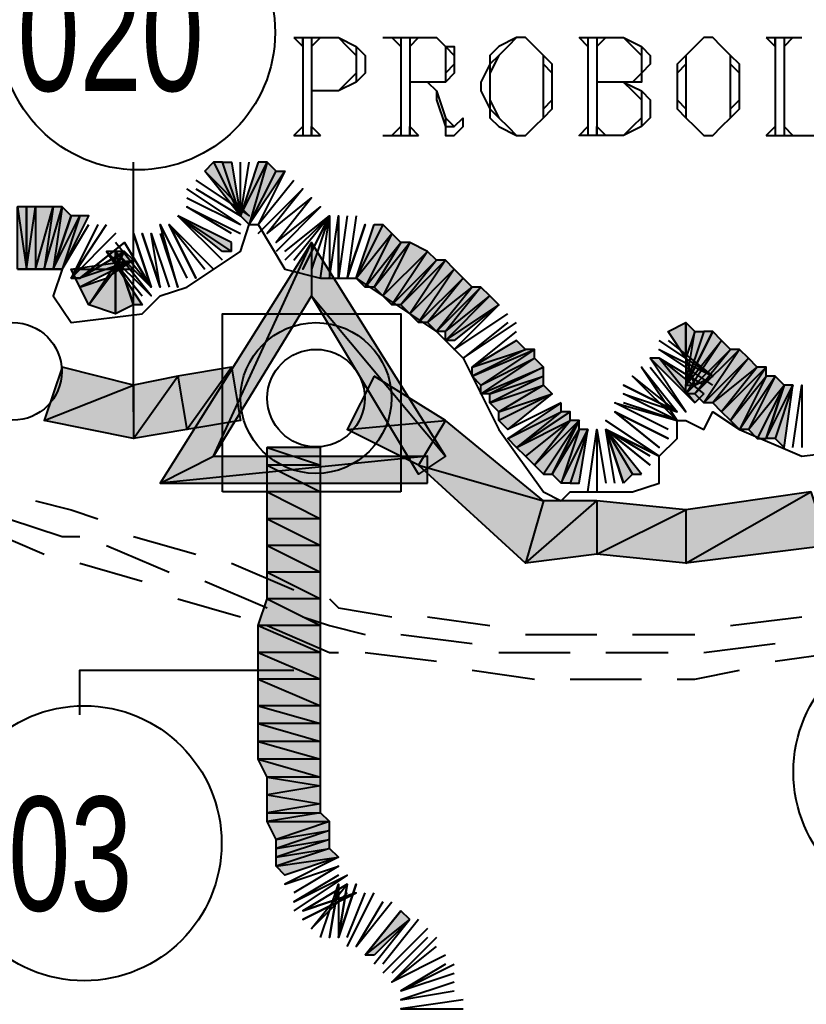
# Model space of a CAD drawing. Header units: millimetres. Extents: x 658 to 813, y 806 to 883.
# Drawn here: x 787.3146 to 787.5829, y 863.5105 to 863.8464 of the extents above; entities that cross this region are included whole.
import ezdxf

# ---------------------------------------------------------------- set-up
doc = ezdxf.new("R2010")
doc.units = ezdxf.units.MM
doc.header["$LTSCALE"] = 0.1
doc.linetypes.add('atContinuous2', pattern=[0])
for name, color, linetype in [('2_5TH KEDUA', 7, 'Continuous'), ('JL-ARTERI', 7, 'Continuous'), ('KLEKTOR1', 7, 'Continuous'), ('LINK NAS BARU', 7, 'Continuous'), ('PANTAI', 7, 'Continuous'), ('pantai1', 7, 'Continuous'), ('RENC-JL-TOL', 7, 'Continuous'), ('SYMBOL', 7, 'Continuous'), ('TEXT', 8, 'Continuous'), ('zat_Mask_solid', 7, 'Continuous')]:
    doc.layers.add(name, color=color, linetype=linetype)
doc.styles.add('Style2', font='arial.ttf', dxfattribs={"height": 0.2})

msp = doc.modelspace()

# ---------------------------------------------------------------- hatches: boundary and pattern name
at = {"layer": '2_5TH KEDUA'}
h = msp.add_hatch(color=7, dxfattribs=at)
h.paths.add_polyline_path([(787.36247, 863.68836), (787.38071, 863.69748), (787.41415, 863.77044)])
h.paths.add_polyline_path([(787.38071, 863.69748), (787.41415, 863.77044), (787.41415, 863.7522)], flags=17)
h = msp.add_hatch(color=7, dxfattribs=at)
h.paths.add_polyline_path([(787.45367, 863.68836), (787.45367, 863.69748), (787.36247, 863.68836)], flags=17)
h.paths.add_polyline_path([(787.45367, 863.69748), (787.36247, 863.68836), (787.38071, 863.69748)], flags=17)
at = {"layer": 'JL-ARTERI'}
for points in [[(787.32903, 863.72788), (787.32295, 863.70964), (787.35335, 863.7218)], [(787.43543, 863.72484), (787.42631, 863.7066), (787.45975, 863.70964)], [(787.32295, 863.70964), (787.35335, 863.7218), (787.35335, 863.70356)], [(787.42631, 863.7066), (787.45975, 863.70964), (787.45063, 863.69444)], [(787.45975, 863.70964), (787.45063, 863.69444), (787.49319, 863.68228)], [(787.45063, 863.69444), (787.49319, 863.68228), (787.48711, 863.661)]]:
    msp.add_hatch(color=7, dxfattribs=at).paths.add_polyline_path(points)
h = msp.add_hatch(color=7, dxfattribs=at)
h.paths.add_polyline_path([(787.35335, 863.7218), (787.35335, 863.70356), (787.36855, 863.72484)], flags=17)
h.paths.add_polyline_path([(787.35335, 863.70356), (787.36855, 863.72484), (787.37159, 863.7066)])
h = msp.add_hatch(color=7, dxfattribs=at)
h.paths.add_polyline_path([(787.54183, 863.67924), (787.54183, 863.661), (787.58439, 863.68532)], flags=17)
h.paths.add_polyline_path([(787.54183, 863.661), (787.58439, 863.68532), (787.59047, 863.66708)])
h = msp.add_hatch(color=7, dxfattribs=at)
h.paths.add_polyline_path([(787.49319, 863.68228), (787.48711, 863.661), (787.51143, 863.68228)], flags=16)
h.paths.add_polyline_path([(787.48711, 863.661), (787.51143, 863.68228), (787.51143, 863.66404)])
at = {"layer": 'KLEKTOR1'}
h = msp.add_hatch(color=7, dxfattribs=at)
h.paths.add_polyline_path([(787.41719, 863.70052), (787.39895, 863.70052), (787.41719, 863.69444)], flags=17)
h.paths.add_polyline_path([(787.39895, 863.70052), (787.41719, 863.69444), (787.39895, 863.69444)], flags=17)
h = msp.add_hatch(color=7, dxfattribs=at)
h.paths.add_polyline_path([(787.41719, 863.69444), (787.39895, 863.69444), (787.41719, 863.68532)], flags=17)
h.paths.add_polyline_path([(787.39895, 863.69444), (787.41719, 863.68532), (787.39895, 863.68532)], flags=17)
h = msp.add_hatch(color=7, dxfattribs=at)
h.paths.add_polyline_path([(787.41719, 863.68532), (787.39895, 863.68532), (787.41719, 863.6762)], flags=17)
h.paths.add_polyline_path([(787.39895, 863.68532), (787.41719, 863.6762), (787.39895, 863.6762)], flags=17)
h = msp.add_hatch(color=7, dxfattribs=at)
h.paths.add_polyline_path([(787.41719, 863.6762), (787.39895, 863.6762), (787.41719, 863.66708)], flags=17)
h.paths.add_polyline_path([(787.39895, 863.6762), (787.41719, 863.66708), (787.39895, 863.66708)], flags=17)
h = msp.add_hatch(color=7, dxfattribs=at)
h.paths.add_polyline_path([(787.41719, 863.66708), (787.39895, 863.66708), (787.41719, 863.65796)], flags=17)
h.paths.add_polyline_path([(787.39895, 863.66708), (787.41719, 863.65796), (787.39895, 863.65796)], flags=17)
h = msp.add_hatch(color=7, dxfattribs=at)
h.paths.add_polyline_path([(787.41719, 863.65796), (787.39895, 863.65796), (787.41719, 863.64884)], flags=17)
h.paths.add_polyline_path([(787.39895, 863.65796), (787.41719, 863.64884), (787.39895, 863.64884)], flags=17)
h = msp.add_hatch(color=7, dxfattribs=at)
h.paths.add_polyline_path([(787.41719, 863.64884), (787.39895, 863.64884), (787.41719, 863.63972)], flags=17)
h.paths.add_polyline_path([(787.39895, 863.64884), (787.41719, 863.63972), (787.39591, 863.63972)])
h = msp.add_hatch(color=7, dxfattribs=at)
h.paths.add_polyline_path([(787.41719, 863.63972), (787.39591, 863.63972), (787.41719, 863.6306)], flags=17)
h.paths.add_polyline_path([(787.39591, 863.63972), (787.41719, 863.6306), (787.39591, 863.6306)], flags=17)
h = msp.add_hatch(color=7, dxfattribs=at)
h.paths.add_polyline_path([(787.41719, 863.6306), (787.39591, 863.6306), (787.41719, 863.62148)], flags=17)
h.paths.add_polyline_path([(787.39591, 863.6306), (787.41719, 863.62148), (787.39591, 863.62148)], flags=17)
h = msp.add_hatch(color=7, dxfattribs=at)
h.paths.add_polyline_path([(787.41719, 863.62148), (787.39591, 863.62148), (787.41719, 863.61236)], flags=17)
h.paths.add_polyline_path([(787.39591, 863.62148), (787.41719, 863.61236), (787.39591, 863.61236)], flags=17)
h = msp.add_hatch(color=7, dxfattribs=at)
h.paths.add_polyline_path([(787.41719, 863.61236), (787.39591, 863.61236), (787.41719, 863.60628)], flags=17)
h.paths.add_polyline_path([(787.39591, 863.61236), (787.41719, 863.60628), (787.39591, 863.60628)], flags=17)
h = msp.add_hatch(color=7, dxfattribs=at)
h.paths.add_polyline_path([(787.41719, 863.60628), (787.39591, 863.60628), (787.41719, 863.6002)], flags=17)
h.paths.add_polyline_path([(787.39591, 863.60628), (787.41719, 863.6002), (787.39591, 863.6002)], flags=17)
h = msp.add_hatch(color=7, dxfattribs=at)
h.paths.add_polyline_path([(787.41719, 863.6002), (787.39591, 863.6002), (787.41719, 863.59412)], flags=17)
h.paths.add_polyline_path([(787.39591, 863.6002), (787.41719, 863.59412), (787.39591, 863.59412)], flags=17)
h = msp.add_hatch(color=7, dxfattribs=at)
h.paths.add_polyline_path([(787.41719, 863.59412), (787.39591, 863.59412), (787.41719, 863.58804)], flags=17)
h.paths.add_polyline_path([(787.39591, 863.59412), (787.41719, 863.58804), (787.39895, 863.58804)], flags=17)
h = msp.add_hatch(color=7, dxfattribs=at)
h.paths.add_polyline_path([(787.41719, 863.58804), (787.39895, 863.58804), (787.41719, 863.585)], flags=17)
h.paths.add_polyline_path([(787.39895, 863.58804), (787.41719, 863.585), (787.39895, 863.58196)])
h = msp.add_hatch(color=7, dxfattribs=at)
h.paths.add_polyline_path([(787.39895, 863.58196), (787.41719, 863.57892), (787.39895, 863.57588)])
h.paths.add_polyline_path([(787.41719, 863.57892), (787.39895, 863.57588), (787.41719, 863.57588)], flags=17)
h = msp.add_hatch(color=7, dxfattribs=at)
h.paths.add_polyline_path([(787.39895, 863.57588), (787.41719, 863.57588), (787.39895, 863.57284)], flags=16)
h.paths.add_polyline_path([(787.41719, 863.57588), (787.39895, 863.57284), (787.42023, 863.57284)])
h = msp.add_hatch(color=7, dxfattribs=at)
h.paths.add_polyline_path([(787.39895, 863.57284), (787.42023, 863.57284), (787.40199, 863.56676)])
h.paths.add_polyline_path([(787.42023, 863.57284), (787.40199, 863.56676), (787.42023, 863.5698)], flags=17)
h = msp.add_hatch(color=7, dxfattribs=at)
h.paths.add_polyline_path([(787.40199, 863.56676), (787.42023, 863.5698), (787.40199, 863.56372)], flags=17)
h.paths.add_polyline_path([(787.42023, 863.5698), (787.40199, 863.56372), (787.42023, 863.56676)], flags=17)
h = msp.add_hatch(color=7, dxfattribs=at)
h.paths.add_polyline_path([(787.40199, 863.56372), (787.42023, 863.56676), (787.40199, 863.56068)], flags=17)
h.paths.add_polyline_path([(787.42023, 863.56676), (787.40199, 863.56068), (787.42023, 863.56372)], flags=17)
h = msp.add_hatch(color=7, dxfattribs=at)
h.paths.add_polyline_path([(787.40199, 863.56068), (787.42023, 863.56372), (787.40199, 863.55764)], flags=17)
h.paths.add_polyline_path([(787.42023, 863.56372), (787.40199, 863.55764), (787.42327, 863.56068)])
h = msp.add_hatch(color=7, dxfattribs=at)
h.paths.add_polyline_path([(787.44455, 863.54244), (787.43239, 863.52724), (787.44759, 863.5394)])
h.paths.add_polyline_path([(787.43239, 863.52724), (787.44759, 863.5394), (787.43543, 863.52724)], flags=17)
at = {"layer": 'pantai1'}
h = msp.add_hatch(color=7, dxfattribs=at)
h.paths.add_polyline_path([(787.37767, 863.79476), (787.38071, 863.7978), (787.38983, 863.77956)])
h.paths.add_polyline_path([(787.38071, 863.7978), (787.38983, 863.77956), (787.38375, 863.7978)], flags=17)
h.paths.add_polyline_path([(787.38983, 863.77956), (787.38375, 863.7978), (787.38679, 863.7978)], flags=16)
h = msp.add_hatch(color=7, dxfattribs=at)
h.paths.add_polyline_path([(787.39591, 863.7978), (787.38983, 863.77956), (787.39895, 863.7978)], flags=16)
h.paths.add_polyline_path([(787.38983, 863.77956), (787.39895, 863.7978), (787.39287, 863.77652)])
h = msp.add_hatch(color=7, dxfattribs=at)
h.paths.add_polyline_path([(787.31383, 863.76132), (787.31383, 863.7826), (787.31687, 863.76132)], flags=16)
h.paths.add_polyline_path([(787.31383, 863.7826), (787.31687, 863.76132), (787.31687, 863.7826)])
h = msp.add_hatch(color=7, dxfattribs=at)
h.paths.add_polyline_path([(787.31687, 863.7826), (787.31687, 863.76132), (787.31991, 863.7826)], flags=16)
h.paths.add_polyline_path([(787.31687, 863.76132), (787.31991, 863.7826), (787.31991, 863.76132)])
h = msp.add_hatch(color=7, dxfattribs=at)
h.paths.add_polyline_path([(787.31991, 863.7826), (787.31991, 863.76132), (787.32599, 863.7826)], flags=16)
h.paths.add_polyline_path([(787.31991, 863.76132), (787.32599, 863.7826), (787.32295, 863.76132)])
h = msp.add_hatch(color=7, dxfattribs=at)
h.paths.add_polyline_path([(787.32599, 863.7826), (787.32295, 863.76132), (787.32903, 863.7826)], flags=16)
h.paths.add_polyline_path([(787.32295, 863.76132), (787.32903, 863.7826), (787.32599, 863.76132)])
h = msp.add_hatch(color=7, dxfattribs=at)
h.paths.add_polyline_path([(787.33207, 863.77956), (787.32599, 863.76132), (787.33511, 863.77956)], flags=16)
h.paths.add_polyline_path([(787.32599, 863.76132), (787.33511, 863.77956), (787.32903, 863.76132)])
h = msp.add_hatch(color=7, dxfattribs=at)
h.paths.add_polyline_path([(787.38679, 863.77044), (787.36855, 863.77956), (787.38679, 863.7674)], flags=17)
h.paths.add_polyline_path([(787.36855, 863.77956), (787.38679, 863.7674), (787.38375, 863.7674)], flags=17)
h = msp.add_hatch(color=7, dxfattribs=at)
h.paths.add_polyline_path([(787.43543, 863.77652), (787.43847, 863.77652), (787.42935, 863.75828)], flags=16)
h.paths.add_polyline_path([(787.43847, 863.77652), (787.42935, 863.75828), (787.44151, 863.77348)])
h = msp.add_hatch(color=7, dxfattribs=at)
h.paths.add_polyline_path([(787.44151, 863.77348), (787.43239, 863.75524), (787.44455, 863.77044)])
h.paths.add_polyline_path([(787.43239, 863.75524), (787.44455, 863.77044), (787.43543, 863.75524)], flags=17)
h = msp.add_hatch(color=7, dxfattribs=at)
h.paths.add_polyline_path([(787.44455, 863.77044), (787.43543, 863.75524), (787.44759, 863.77044)], flags=16)
h.paths.add_polyline_path([(787.43543, 863.75524), (787.44759, 863.77044), (787.43847, 863.7522)])
for points in [[(787.33511, 863.75828), (787.35031, 863.7674), (787.35335, 863.76436)], [(787.35031, 863.75828), (787.34727, 863.7674), (787.34423, 863.7674)], [(787.34727, 863.76132), (787.34727, 863.74612), (787.33815, 863.74916)], [(787.34423, 863.75828), (787.33815, 863.74916), (787.33511, 863.75524)], [(787.35031, 863.75828), (787.35639, 863.74916), (787.35335, 863.74916)], [(787.54183, 863.73092), (787.53575, 863.74004), (787.54183, 863.74308)], [(787.54183, 863.73092), (787.54183, 863.74308), (787.54487, 863.74004)], [(787.48407, 863.737), (787.46887, 863.72788), (787.48711, 863.73396)], [(787.54183, 863.73092), (787.54487, 863.7218), (787.55095, 863.72484)], [(787.49927, 863.71572), (787.48103, 863.70356), (787.49927, 863.71268)], [(787.48103, 863.70356), (787.49927, 863.71268), (787.48407, 863.70052)], [(787.49927, 863.71268), (787.48407, 863.70052), (787.50231, 863.71268)], [(787.50231, 863.71268), (787.48407, 863.70052), (787.50231, 863.70964)], [(787.48407, 863.70052), (787.50231, 863.70964), (787.48711, 863.69748)], [(787.50231, 863.70964), (787.48711, 863.69748), (787.49015, 863.69444)], [(787.50535, 863.70964), (787.49623, 863.6914), (787.50535, 863.7066)], [(787.49623, 863.6914), (787.50535, 863.7066), (787.49927, 863.68836)]]:
    msp.add_hatch(color=7, dxfattribs=at).paths.add_polyline_path(points)
h = msp.add_hatch(color=7, dxfattribs=at)
h.paths.add_polyline_path([(787.45367, 863.7674), (787.44151, 863.74916), (787.45671, 863.76436)])
h.paths.add_polyline_path([(787.44151, 863.74916), (787.45671, 863.76436), (787.44455, 863.74916)], flags=17)
h = msp.add_hatch(color=7, dxfattribs=at)
h.paths.add_polyline_path([(787.45671, 863.76436), (787.44455, 863.74916), (787.45975, 863.76436)], flags=16)
h.paths.add_polyline_path([(787.44455, 863.74916), (787.45975, 863.76436), (787.44759, 863.74612)])
h = msp.add_hatch(color=7, dxfattribs=at)
h.paths.add_polyline_path([(787.46279, 863.76132), (787.45063, 863.74308), (787.46583, 863.75828)])
h.paths.add_polyline_path([(787.45063, 863.74308), (787.46583, 863.75828), (787.45367, 863.74308)], flags=17)
h = msp.add_hatch(color=7, dxfattribs=at)
h.paths.add_polyline_path([(787.46887, 863.75524), (787.45671, 863.74004), (787.47191, 863.75524)], flags=16)
h.paths.add_polyline_path([(787.45671, 863.74004), (787.47191, 863.75524), (787.45975, 863.74004)])
h = msp.add_hatch(color=7, dxfattribs=at)
h.paths.add_polyline_path([(787.45975, 863.74004), (787.47495, 863.7522), (787.45975, 863.737)], flags=17)
h.paths.add_polyline_path([(787.47495, 863.7522), (787.45975, 863.737), (787.47799, 863.74916)])
h.paths.add_polyline_path([(787.45975, 863.737), (787.47799, 863.74916), (787.46279, 863.737)], flags=17)
h = msp.add_hatch(color=7, dxfattribs=at)
h.paths.add_polyline_path([(787.54487, 863.74004), (787.54791, 863.74004), (787.54183, 863.7218)], flags=17)
h.paths.add_polyline_path([(787.54791, 863.74004), (787.54183, 863.7218), (787.55095, 863.74004)])
h = msp.add_hatch(color=7, dxfattribs=at)
h.paths.add_polyline_path([(787.54183, 863.7218), (787.55399, 863.737), (787.54183, 863.71876)], flags=17)
h.paths.add_polyline_path([(787.55399, 863.737), (787.54183, 863.71876), (787.55703, 863.73396)])
h.paths.add_polyline_path([(787.54183, 863.71876), (787.55703, 863.73396), (787.54487, 863.71876)], flags=17)
h = msp.add_hatch(color=7, dxfattribs=at)
h.paths.add_polyline_path([(787.46887, 863.72788), (787.48711, 863.73396), (787.46887, 863.72484)], flags=16)
h.paths.add_polyline_path([(787.48711, 863.73396), (787.46887, 863.72484), (787.49015, 863.73396)], flags=16)
h.paths.add_polyline_path([(787.46887, 863.72484), (787.49015, 863.73396), (787.47191, 863.7218)])
h.paths.add_polyline_path([(787.49015, 863.73396), (787.47191, 863.7218), (787.49015, 863.73092)], flags=17)
h = msp.add_hatch(color=7, dxfattribs=at)
h.paths.add_polyline_path([(787.55703, 863.73396), (787.54487, 863.71876), (787.56007, 863.73396)], flags=16)
h.paths.add_polyline_path([(787.54487, 863.71876), (787.56007, 863.73396), (787.54791, 863.71572)])
h = msp.add_hatch(color=7, dxfattribs=at)
h.paths.add_polyline_path([(787.56007, 863.73396), (787.54791, 863.71572), (787.56311, 863.73092)])
h.paths.add_polyline_path([(787.54791, 863.71572), (787.56311, 863.73092), (787.55095, 863.71572)], flags=17)
h = msp.add_hatch(color=7, dxfattribs=at)
h.paths.add_polyline_path([(787.47191, 863.7218), (787.49015, 863.73092), (787.47191, 863.71876)], flags=17)
h.paths.add_polyline_path([(787.49015, 863.73092), (787.47191, 863.71876), (787.49319, 863.72788)])
h.paths.add_polyline_path([(787.47191, 863.71876), (787.49319, 863.72788), (787.47495, 863.71876)], flags=17)
h.paths.add_polyline_path([(787.49319, 863.72788), (787.47495, 863.71876), (787.49319, 863.72484)], flags=16)
h = msp.add_hatch(color=7, dxfattribs=at)
h.paths.add_polyline_path([(787.52967, 863.73092), (787.54487, 863.71572), (787.53271, 863.73092)])
h.paths.add_polyline_path([(787.54487, 863.71572), (787.53271, 863.73092), (787.54791, 863.71876)])
h = msp.add_hatch(color=7, dxfattribs=at)
h.paths.add_polyline_path([(787.56615, 863.72788), (787.55399, 863.71268), (787.56919, 863.72788)], flags=16)
h.paths.add_polyline_path([(787.55399, 863.71268), (787.56919, 863.72788), (787.55703, 863.70964)])
h.paths.add_polyline_path([(787.56919, 863.72788), (787.55703, 863.70964), (787.56919, 863.72484)], flags=17)
h = msp.add_hatch(color=7, dxfattribs=at)
h.paths.add_polyline_path([(787.47495, 863.71876), (787.49319, 863.72484), (787.47495, 863.71572)], flags=17)
h.paths.add_polyline_path([(787.49319, 863.72484), (787.47495, 863.71572), (787.49319, 863.7218)], flags=17)
h = msp.add_hatch(color=7, dxfattribs=at)
h.paths.add_polyline_path([(787.56919, 863.72484), (787.56007, 863.7066), (787.57223, 863.72484)], flags=16)
h.paths.add_polyline_path([(787.56007, 863.7066), (787.57223, 863.72484), (787.56311, 863.7066)])
h = msp.add_hatch(color=7, dxfattribs=at)
h.paths.add_polyline_path([(787.56311, 863.7066), (787.57527, 863.7218), (787.56615, 863.70356)])
h.paths.add_polyline_path([(787.57527, 863.7218), (787.56615, 863.70356), (787.56919, 863.70356)], flags=17)
h = msp.add_hatch(color=7, dxfattribs=at)
h.paths.add_polyline_path([(787.57527, 863.7218), (787.56919, 863.70356), (787.57831, 863.7218)], flags=16)
h.paths.add_polyline_path([(787.56919, 863.70356), (787.57831, 863.7218), (787.57223, 863.70356)])
h = msp.add_hatch(color=7, dxfattribs=at)
h.paths.add_polyline_path([(787.47799, 863.71268), (787.49623, 863.71876), (787.47799, 863.70964)], flags=17)
h.paths.add_polyline_path([(787.49623, 863.71876), (787.47799, 863.70964), (787.48103, 863.7066)])
h = msp.add_hatch(color=7, dxfattribs=at)
h.paths.add_polyline_path([(787.50231, 863.70964), (787.49015, 863.69444), (787.50535, 863.70964)], flags=16)
h.paths.add_polyline_path([(787.49015, 863.69444), (787.50535, 863.70964), (787.49319, 863.6914)])
h.paths.add_polyline_path([(787.50535, 863.70964), (787.49319, 863.6914), (787.49623, 863.6914)], flags=17)
h = msp.add_hatch(color=7, dxfattribs=at)
h.paths.add_polyline_path([(787.50535, 863.7066), (787.49927, 863.68836), (787.50839, 863.7066)], flags=16)
h.paths.add_polyline_path([(787.49927, 863.68836), (787.50839, 863.7066), (787.50231, 863.68836)])
h.paths.add_polyline_path([(787.50839, 863.7066), (787.50231, 863.68836), (787.50535, 863.68836)], flags=0)
h = msp.add_hatch(color=7, dxfattribs=at)
h.paths.add_polyline_path([(787.52663, 863.6914), (787.51447, 863.7066), (787.52359, 863.6914)])
h.paths.add_polyline_path([(787.51447, 863.7066), (787.52359, 863.6914), (787.52055, 863.68836)])
at = {"layer": 'zat_Mask_solid'}
for points in [[(787.39895, 863.7978), (787.39287, 863.77652), (787.40199, 863.79476)], [(787.39287, 863.77652), (787.40199, 863.79476), (787.40503, 863.79476)], [(787.32903, 863.7826), (787.32599, 863.76132), (787.33207, 863.77956)], [(787.33511, 863.77956), (787.32903, 863.76132), (787.33815, 863.77956)], [(787.42935, 863.75828), (787.44151, 863.77348), (787.43239, 863.75524)], [(787.41415, 863.77044), (787.41415, 863.7522), (787.45975, 863.69748)], [(787.44759, 863.77044), (787.43847, 863.7522), (787.45367, 863.7674)], [(787.34423, 863.75828), (787.35335, 863.76436), (787.35031, 863.7674)], [(787.34727, 863.76132), (787.35031, 863.7674), (787.34727, 863.7674)], [(787.34727, 863.7674), (787.35335, 863.74916), (787.34727, 863.74612)], [(787.43847, 863.7522), (787.45367, 863.7674), (787.44151, 863.74916)], [(787.34727, 863.76132), (787.35335, 863.76132), (787.35335, 863.76436)], [(787.45975, 863.76436), (787.44759, 863.74612), (787.46279, 863.76132)], [(787.34727, 863.76132), (787.33511, 863.75524), (787.33207, 863.76132)], [(787.44759, 863.74612), (787.46279, 863.76132), (787.45063, 863.74308)], [(787.46583, 863.75828), (787.45367, 863.74308), (787.46887, 863.75524)], [(787.45367, 863.74308), (787.46887, 863.75524), (787.45671, 863.74004)], [(787.47191, 863.75524), (787.45975, 863.74004), (787.47495, 863.7522)], [(787.41415, 863.7522), (787.45975, 863.69748), (787.45063, 863.6914)], [(787.55095, 863.74004), (787.54183, 863.7218), (787.55399, 863.737)], [(787.54183, 863.73092), (787.54183, 863.7218), (787.54487, 863.7218)], [(787.56311, 863.73092), (787.55095, 863.71572), (787.56615, 863.72788)], [(787.36855, 863.72484), (787.37159, 863.7066), (787.38679, 863.72788)], [(787.37159, 863.7066), (787.38679, 863.72788), (787.38983, 863.70964)], [(787.55095, 863.71572), (787.56615, 863.72788), (787.55399, 863.71268)], [(787.55703, 863.70964), (787.56919, 863.72484), (787.56007, 863.7066)], [(787.57223, 863.72484), (787.56311, 863.7066), (787.57527, 863.7218)], [(787.47495, 863.71572), (787.49319, 863.7218), (787.47799, 863.71268)], [(787.49319, 863.7218), (787.47799, 863.71268), (787.49623, 863.71876)], [(787.57831, 863.7218), (787.57223, 863.70356), (787.57527, 863.70052)], [(787.51143, 863.68228), (787.51143, 863.66404), (787.54183, 863.67924)], [(787.51143, 863.66404), (787.54183, 863.67924), (787.54183, 863.661)], [(787.41719, 863.585), (787.39895, 863.58196), (787.41719, 863.57892)], [(787.40199, 863.55764), (787.42327, 863.56068), (787.40503, 863.5546)]]:
    msp.add_hatch(color=7, dxfattribs=at).paths.add_polyline_path(points)

# ---------------------------------------------------------------- linework, layer by layer
at = {"layer": '2_5TH KEDUA', "color": 7}
for points in [[(787.36247, 863.68836), (787.38071, 863.69748), (787.41415, 863.77044), (787.36247, 863.68836)], [(787.38071, 863.69748), (787.41415, 863.77044), (787.41415, 863.7522), (787.38071, 863.69748)], [(787.41415, 863.77044), (787.41415, 863.7522), (787.45975, 863.69748), (787.41415, 863.77044)], [(787.41415, 863.7522), (787.45975, 863.69748), (787.45063, 863.6914), (787.41415, 863.7522)], [(787.45367, 863.68836), (787.45367, 863.69748), (787.36247, 863.68836), (787.45367, 863.68836)], [(787.45367, 863.69748), (787.36247, 863.68836), (787.38071, 863.69748), (787.45367, 863.69748)]]:
    msp.add_lwpolyline(points, dxfattribs=at)
at = {"layer": 'JL-ARTERI', "color": 7}
for points in [[(787.32903, 863.72788), (787.32295, 863.70964), (787.35335, 863.7218), (787.32903, 863.72788)], [(787.36855, 863.72484), (787.37159, 863.7066), (787.38679, 863.72788), (787.36855, 863.72484)], [(787.37159, 863.7066), (787.38679, 863.72788), (787.38983, 863.70964), (787.37159, 863.7066)], [(787.35335, 863.7218), (787.35335, 863.70356), (787.36855, 863.72484), (787.35335, 863.7218)], [(787.35335, 863.70356), (787.36855, 863.72484), (787.37159, 863.7066), (787.35335, 863.70356)], [(787.43543, 863.72484), (787.42631, 863.7066), (787.45975, 863.70964), (787.43543, 863.72484)], [(787.32295, 863.70964), (787.35335, 863.7218), (787.35335, 863.70356), (787.32295, 863.70964)], [(787.42631, 863.7066), (787.45975, 863.70964), (787.45063, 863.69444), (787.42631, 863.7066)], [(787.45975, 863.70964), (787.45063, 863.69444), (787.49319, 863.68228), (787.45975, 863.70964)], [(787.45063, 863.69444), (787.49319, 863.68228), (787.48711, 863.661), (787.45063, 863.69444)], [(787.54183, 863.67924), (787.54183, 863.661), (787.58439, 863.68532), (787.54183, 863.67924)], [(787.54183, 863.661), (787.58439, 863.68532), (787.59047, 863.66708), (787.54183, 863.661)], [(787.49319, 863.68228), (787.48711, 863.661), (787.51143, 863.68228), (787.49319, 863.68228)], [(787.48711, 863.661), (787.51143, 863.68228), (787.51143, 863.66404), (787.48711, 863.661)], [(787.51143, 863.68228), (787.51143, 863.66404), (787.54183, 863.67924), (787.51143, 863.68228)], [(787.51143, 863.66404), (787.54183, 863.67924), (787.54183, 863.661), (787.51143, 863.66404)]]:
    msp.add_lwpolyline(points, dxfattribs=at)
at = {"layer": 'KLEKTOR1', "color": 7, "linetype": 'atContinuous2'}
for p, q in [((787.44455, 863.54244), (787.43239, 863.52724)), ((787.44759, 863.5394), (787.44455, 863.54244)), ((787.43239, 863.52724), (787.44759, 863.5394)), ((787.43239, 863.52724), (787.44759, 863.5394)), ((787.44759, 863.5394), (787.43543, 863.52724)), ((787.43543, 863.52724), (787.43239, 863.52724))]:
    msp.add_line(p, q, dxfattribs=at)
at = {"layer": 'KLEKTOR1', "color": 7}
for points in [[(787.41719, 863.70052), (787.39895, 863.70052), (787.41719, 863.69444), (787.41719, 863.70052)], [(787.39895, 863.70052), (787.41719, 863.69444), (787.39895, 863.69444), (787.39895, 863.70052)], [(787.41719, 863.69444), (787.39895, 863.69444), (787.41719, 863.68532), (787.41719, 863.69444)], [(787.39895, 863.69444), (787.41719, 863.68532), (787.39895, 863.68532), (787.39895, 863.69444)], [(787.41719, 863.68532), (787.39895, 863.68532), (787.41719, 863.6762), (787.41719, 863.68532)], [(787.39895, 863.68532), (787.41719, 863.6762), (787.39895, 863.6762), (787.39895, 863.68532)], [(787.41719, 863.6762), (787.39895, 863.6762), (787.41719, 863.66708), (787.41719, 863.6762)], [(787.39895, 863.6762), (787.41719, 863.66708), (787.39895, 863.66708), (787.39895, 863.6762)], [(787.41719, 863.66708), (787.39895, 863.66708), (787.41719, 863.65796), (787.41719, 863.66708)], [(787.39895, 863.66708), (787.41719, 863.65796), (787.39895, 863.65796), (787.39895, 863.66708)], [(787.41719, 863.65796), (787.39895, 863.65796), (787.41719, 863.64884), (787.41719, 863.65796)], [(787.39895, 863.65796), (787.41719, 863.64884), (787.39895, 863.64884), (787.39895, 863.65796)], [(787.39895, 863.64884), (787.41719, 863.63972), (787.39591, 863.63972), (787.39895, 863.64884)], [(787.41719, 863.64884), (787.39895, 863.64884), (787.41719, 863.63972), (787.41719, 863.64884)], [(787.41719, 863.63972), (787.39591, 863.63972), (787.41719, 863.6306), (787.41719, 863.63972)], [(787.39591, 863.63972), (787.41719, 863.6306), (787.39591, 863.6306), (787.39591, 863.63972)], [(787.41719, 863.6306), (787.39591, 863.6306), (787.41719, 863.62148), (787.41719, 863.6306)], [(787.39591, 863.6306), (787.41719, 863.62148), (787.39591, 863.62148), (787.39591, 863.6306)], [(787.41719, 863.62148), (787.39591, 863.62148), (787.41719, 863.61236), (787.41719, 863.62148)], [(787.39591, 863.62148), (787.41719, 863.61236), (787.39591, 863.61236), (787.39591, 863.62148)], [(787.41719, 863.61236), (787.39591, 863.61236), (787.41719, 863.60628), (787.41719, 863.61236)], [(787.39591, 863.61236), (787.41719, 863.60628), (787.39591, 863.60628), (787.39591, 863.61236)], [(787.41719, 863.60628), (787.39591, 863.60628), (787.41719, 863.6002), (787.41719, 863.60628)], [(787.39591, 863.60628), (787.41719, 863.6002), (787.39591, 863.6002), (787.39591, 863.60628)], [(787.41719, 863.6002), (787.39591, 863.6002), (787.41719, 863.59412), (787.41719, 863.6002)], [(787.39591, 863.6002), (787.41719, 863.59412), (787.39591, 863.59412), (787.39591, 863.6002)], [(787.41719, 863.59412), (787.39591, 863.59412), (787.41719, 863.58804), (787.41719, 863.59412)], [(787.39591, 863.59412), (787.41719, 863.58804), (787.39895, 863.58804), (787.39591, 863.59412)], [(787.41719, 863.58804), (787.39895, 863.58804), (787.41719, 863.585), (787.41719, 863.58804)], [(787.39895, 863.58804), (787.41719, 863.585), (787.39895, 863.58196), (787.39895, 863.58804)], [(787.41719, 863.585), (787.39895, 863.58196), (787.41719, 863.57892), (787.41719, 863.585)], [(787.39895, 863.58196), (787.41719, 863.57892), (787.39895, 863.57588), (787.39895, 863.58196)], [(787.41719, 863.57892), (787.39895, 863.57588), (787.41719, 863.57588), (787.41719, 863.57892)], [(787.39895, 863.57588), (787.41719, 863.57588), (787.39895, 863.57284), (787.39895, 863.57588)], [(787.41719, 863.57588), (787.39895, 863.57284), (787.42023, 863.57284), (787.41719, 863.57588)], [(787.39895, 863.57284), (787.42023, 863.57284), (787.40199, 863.56676), (787.39895, 863.57284)], [(787.42023, 863.57284), (787.40199, 863.56676), (787.42023, 863.5698), (787.42023, 863.57284)], [(787.40199, 863.56676), (787.42023, 863.5698), (787.40199, 863.56372), (787.40199, 863.56676)], [(787.42023, 863.5698), (787.40199, 863.56372), (787.42023, 863.56676), (787.42023, 863.5698)], [(787.40199, 863.56372), (787.42023, 863.56676), (787.40199, 863.56068), (787.40199, 863.56372)], [(787.42023, 863.56676), (787.40199, 863.56068), (787.42023, 863.56372), (787.42023, 863.56676)], [(787.40199, 863.56068), (787.42023, 863.56372), (787.40199, 863.55764), (787.40199, 863.56068)], [(787.42023, 863.56372), (787.40199, 863.55764), (787.42327, 863.56068), (787.42023, 863.56372)], [(787.40199, 863.55764), (787.42327, 863.56068), (787.40503, 863.5546), (787.40199, 863.55764)], [(787.42327, 863.56068), (787.40503, 863.55156), (787.42327, 863.55764), (787.40807, 863.54852)], [(787.42327, 863.5546), (787.40807, 863.54548), (787.42631, 863.5546), (787.40807, 863.54244)], [(787.41111, 863.54244), (787.42631, 863.55156), (787.41111, 863.54244), (787.42631, 863.55156), (787.41111, 863.54244), (787.42935, 863.54852), (787.41111, 863.54244)], [(787.42631, 863.54852), (787.41415, 863.53636), (787.42631, 863.55156)], [(787.41719, 863.53332), (787.42327, 863.55156), (787.42023, 863.53332), (787.42327, 863.55156), (787.42327, 863.53332), (787.42631, 863.55156), (787.42327, 863.53332), (787.42935, 863.55156), (787.42327, 863.53332)], [(787.42935, 863.54852), (787.41111, 863.5394), (787.42935, 863.54852), (787.41111, 863.5394)], [(787.42631, 863.53332), (787.43239, 863.54852)], [(787.42631, 863.53028), (787.43543, 863.54852)], [(787.43847, 863.54548), (787.42935, 863.53028), (787.44151, 863.54548)], [(787.43239, 863.52724), (787.44455, 863.54244)], [(787.44759, 863.5394), (787.43543, 863.5242)], [(787.45063, 863.5394), (787.43847, 863.5242)], [(787.45367, 863.53636), (787.43847, 863.52116)], [(787.45367, 863.53332), (787.44151, 863.52116)], [(787.45671, 863.53332), (787.44151, 863.51812), (787.45671, 863.53028)], [(787.45975, 863.52724), (787.44151, 863.51812)], [(787.45975, 863.5242), (787.44455, 863.51508), (787.46279, 863.5242)], [(787.44455, 863.51508), (787.46279, 863.52116)], [(787.46279, 863.51812), (787.44455, 863.51204), (787.46279, 863.51508)], [(787.46583, 863.51204), (787.44455, 863.509), (787.46583, 863.509)]]:
    msp.add_lwpolyline(points, dxfattribs=at)
at = {"layer": 'LINK NAS BARU', "color": 7}
for points in [[(787.35335, 863.71268), (787.35335, 863.7978)], [(787.33511, 863.60932), (787.33511, 863.62452), (787.40807, 863.62452)]]:
    msp.add_lwpolyline(points, dxfattribs=at)
at = {"layer": 'LINK NAS BARU', "color": 7, "linetype": 'atContinuous2'}
for centre in [(787.35479, 863.8421), (787.62535, 863.58978), (787.33655, 863.56546)]:
    msp.add_circle(centre, 0.0469, dxfattribs=at)
at = {"layer": 'PANTAI', "color": 7}
msp.add_lwpolyline([(787.31383, 863.76132), (787.32599, 863.76132), (787.32903, 863.76132), (787.32599, 863.7522), (787.33207, 863.74308), (787.35639, 863.74612), (787.36247, 863.7522), (787.37159, 863.75524), (787.38983, 863.7674), (787.39287, 863.77652), (787.39591, 863.77652), (787.40503, 863.76132), (787.41719, 863.75828), (787.42935, 863.75828), (787.45671, 863.74004), (787.46583, 863.73092), (787.47799, 863.7066), (787.49319, 863.68532), (787.49927, 863.68228), (787.50231, 863.68532), (787.52359, 863.68532), (787.53271, 863.68836), (787.53271, 863.69748), (787.53879, 863.70356), (787.53879, 863.70964), (787.54183, 863.70964), (787.54791, 863.7066), (787.55095, 863.71268), (787.56007, 863.7066), (787.58135, 863.69748), (787.60567, 863.70052)], dxfattribs=at)
at = {"layer": 'pantai1', "color": 7, "linetype": 'atContinuous2'}
for p, q in [((787.38679, 863.77044), (787.36855, 863.77956)), ((787.36855, 863.77956), (787.38679, 863.7674)), ((787.36855, 863.77956), (787.38679, 863.7674)), ((787.38375, 863.7674), (787.36855, 863.77956)), ((787.38679, 863.7674), (787.38679, 863.77044)), ((787.38679, 863.7674), (787.38375, 863.7674)), ((787.54791, 863.74004), (787.54183, 863.7218)), ((787.54183, 863.7218), (787.54487, 863.74004)), ((787.54791, 863.74004), (787.54183, 863.7218)), ((787.54183, 863.7218), (787.55095, 863.74004)), ((787.54487, 863.74004), (787.54791, 863.74004)), ((787.55095, 863.74004), (787.54791, 863.74004)), ((787.52967, 863.73092), (787.54487, 863.71572)), ((787.53271, 863.73092), (787.52967, 863.73092)), ((787.54487, 863.71572), (787.53271, 863.73092)), ((787.54487, 863.71572), (787.53271, 863.73092)), ((787.53271, 863.73092), (787.54791, 863.71876)), ((787.54791, 863.71876), (787.54487, 863.71572)), ((787.52663, 863.6914), (787.51447, 863.7066)), ((787.51447, 863.7066), (787.52359, 863.6914)), ((787.51447, 863.7066), (787.52359, 863.6914)), ((787.52055, 863.68836), (787.51447, 863.7066)), ((787.52359, 863.6914), (787.52055, 863.68836)), ((787.52359, 863.6914), (787.52663, 863.6914))]:
    msp.add_line(p, q, dxfattribs=at)
at = {"layer": 'pantai1', "color": 7}
for points in [[(787.37767, 863.79476), (787.38071, 863.7978), (787.38983, 863.77956), (787.37767, 863.79476)], [(787.38071, 863.7978), (787.38983, 863.77956), (787.38375, 863.7978), (787.38071, 863.7978)], [(787.38983, 863.77956), (787.38375, 863.7978), (787.38679, 863.7978), (787.38983, 863.77956)], [(787.38679, 863.7978), (787.38983, 863.77956), (787.38983, 863.7978)], [(787.38983, 863.77956), (787.39287, 863.7978)], [(787.39591, 863.7978), (787.38983, 863.77956), (787.39895, 863.7978), (787.39591, 863.7978)], [(787.38983, 863.77956), (787.39895, 863.7978), (787.39287, 863.77652), (787.38983, 863.77956)], [(787.39895, 863.7978), (787.39287, 863.77652), (787.40199, 863.79476), (787.39895, 863.7978)], [(787.37463, 863.79172), (787.39287, 863.77956), (787.37767, 863.79476)], [(787.39287, 863.77652), (787.40199, 863.79476), (787.40503, 863.79476), (787.39287, 863.77652)], [(787.40503, 863.79476), (787.39591, 863.77652), (787.40807, 863.79172)], [(787.37159, 863.78564), (787.38983, 863.77652), (787.37159, 863.78868)], [(787.37463, 863.78868), (787.38983, 863.77956)], [(787.39591, 863.77348), (787.41111, 863.78868), (787.39895, 863.77348), (787.41415, 863.78564), (787.40199, 863.77044), (787.41719, 863.7826), (787.40199, 863.7674)], [(787.31383, 863.76132), (787.31383, 863.7826), (787.31687, 863.76132), (787.31383, 863.76132)], [(787.31383, 863.7826), (787.31687, 863.76132), (787.31687, 863.7826), (787.31383, 863.7826)], [(787.31687, 863.7826), (787.31687, 863.76132), (787.31991, 863.7826), (787.31687, 863.7826)], [(787.31687, 863.76132), (787.31991, 863.7826), (787.31991, 863.76132), (787.31687, 863.76132)], [(787.31991, 863.7826), (787.31991, 863.76132), (787.32599, 863.7826), (787.31991, 863.7826)], [(787.31991, 863.76132), (787.32599, 863.7826), (787.32295, 863.76132), (787.31991, 863.76132)], [(787.32599, 863.7826), (787.32295, 863.76132), (787.32903, 863.7826), (787.32599, 863.7826)], [(787.32295, 863.76132), (787.32903, 863.7826), (787.32599, 863.76132), (787.32295, 863.76132)], [(787.32903, 863.7826), (787.32599, 863.76132), (787.33207, 863.77956), (787.32903, 863.7826)], [(787.38679, 863.77348), (787.37159, 863.7826), (787.38983, 863.77348)], [(787.33207, 863.77956), (787.32599, 863.76132), (787.33511, 863.77956), (787.33207, 863.77956)], [(787.32599, 863.76132), (787.33511, 863.77956), (787.32903, 863.76132), (787.32599, 863.76132)], [(787.33511, 863.77956), (787.32903, 863.76132), (787.33815, 863.77956), (787.33511, 863.77956)], [(787.32903, 863.76132), (787.33815, 863.77652)], [(787.34119, 863.77652), (787.33207, 863.75828), (787.34423, 863.77652)], [(787.36247, 863.77348), (787.36855, 863.75524), (787.36247, 863.77652), (787.37159, 863.75828)], [(787.36551, 863.77652), (787.37463, 863.75828), (787.36551, 863.77652), (787.37767, 863.76132)], [(787.36551, 863.77652), (787.38071, 863.76132)], [(787.38375, 863.76436), (787.36855, 863.77956)], [(787.40503, 863.7674), (787.42023, 863.77956), (787.40503, 863.76436)], [(787.40807, 863.76436), (787.42023, 863.77956), (787.41111, 863.76132), (787.42023, 863.77956), (787.41415, 863.76132)], [(787.41719, 863.75828), (787.42023, 863.77956), (787.42023, 863.75828), (787.42327, 863.77956), (787.42327, 863.75828), (787.42327, 863.77956)], [(787.42631, 863.77956), (787.42327, 863.75828)], [(787.42935, 863.77956), (787.42631, 863.75828), (787.43239, 863.77652), (787.42631, 863.75828)], [(787.43543, 863.77652), (787.43847, 863.77652), (787.42935, 863.75828), (787.43543, 863.77652)], [(787.43847, 863.77652), (787.42935, 863.75828), (787.44151, 863.77348), (787.43847, 863.77652)], [(787.33207, 863.75828), (787.34727, 863.77348), (787.33207, 863.75828)], [(787.35031, 863.77044), (787.35943, 863.75524), (787.35031, 863.77044), (787.35943, 863.75524), (787.35335, 863.77348), (787.35943, 863.75524)], [(787.36247, 863.75524), (787.35639, 863.77348), (787.36247, 863.75524), (787.35943, 863.77348), (787.36551, 863.75524)], [(787.42935, 863.75828), (787.44151, 863.77348), (787.43239, 863.75524), (787.42935, 863.75828)], [(787.44151, 863.77348), (787.43239, 863.75524), (787.44455, 863.77044), (787.44151, 863.77348)], [(787.35031, 863.77044), (787.33511, 863.75828), (787.35031, 863.77044)], [(787.35943, 863.7522), (787.34727, 863.7674), (787.35943, 863.75524), (787.34727, 863.77044)], [(787.43239, 863.75524), (787.44455, 863.77044), (787.43543, 863.75524), (787.43239, 863.75524)], [(787.44455, 863.77044), (787.43543, 863.75524), (787.44759, 863.77044), (787.44455, 863.77044)], [(787.43543, 863.75524), (787.44759, 863.77044), (787.43847, 863.7522), (787.43543, 863.75524)], [(787.44759, 863.77044), (787.43847, 863.7522), (787.45367, 863.7674), (787.44759, 863.77044)], [(787.35031, 863.7674), (787.33511, 863.75828)], [(787.33511, 863.75828), (787.35031, 863.7674), (787.35335, 863.76436), (787.33511, 863.75828)], [(787.34423, 863.75828), (787.35335, 863.76436), (787.35031, 863.7674), (787.34423, 863.75828)], [(787.35031, 863.75828), (787.34727, 863.7674), (787.34423, 863.7674), (787.35031, 863.75828)], [(787.35639, 863.74916), (787.34423, 863.7674), (787.35639, 863.7522)], [(787.35943, 863.7522), (787.34423, 863.7674), (787.35943, 863.7522), (787.34423, 863.7674)], [(787.34727, 863.76132), (787.35031, 863.7674), (787.34727, 863.7674), (787.34727, 863.76132)], [(787.34727, 863.7674), (787.35335, 863.74916), (787.34727, 863.74612), (787.34727, 863.7674)], [(787.43847, 863.7522), (787.45367, 863.7674), (787.44151, 863.74916), (787.43847, 863.7522)], [(787.45367, 863.7674), (787.44151, 863.74916), (787.45671, 863.76436), (787.45367, 863.7674)], [(787.33207, 863.76132), (787.35335, 863.76436)], [(787.34727, 863.76132), (787.35335, 863.76132), (787.35335, 863.76436), (787.34727, 863.76132)], [(787.44151, 863.74916), (787.45671, 863.76436), (787.44455, 863.74916), (787.44151, 863.74916)], [(787.45671, 863.76436), (787.44455, 863.74916), (787.45975, 863.76436), (787.45671, 863.76436)], [(787.44455, 863.74916), (787.45975, 863.76436), (787.44759, 863.74612), (787.44455, 863.74916)], [(787.45975, 863.76436), (787.44759, 863.74612), (787.46279, 863.76132), (787.45975, 863.76436)], [(787.34727, 863.76132), (787.33511, 863.75524), (787.33207, 863.76132), (787.34727, 863.76132)], [(787.34727, 863.76132), (787.34727, 863.74612), (787.33815, 863.74916), (787.34727, 863.76132)], [(787.44759, 863.74612), (787.46279, 863.76132), (787.45063, 863.74308), (787.44759, 863.74612)], [(787.46279, 863.76132), (787.45063, 863.74308), (787.46583, 863.75828), (787.46279, 863.76132)], [(787.33511, 863.75828), (787.33207, 863.75828), (787.33511, 863.75828), (787.33511, 863.75828)], [(787.34423, 863.75828), (787.33815, 863.74916), (787.33511, 863.75524), (787.34423, 863.75828)], [(787.35031, 863.75828), (787.35639, 863.74916), (787.35335, 863.74916), (787.35031, 863.75828)], [(787.45063, 863.74308), (787.46583, 863.75828), (787.45367, 863.74308), (787.45063, 863.74308)], [(787.46583, 863.75828), (787.45367, 863.74308), (787.46887, 863.75524), (787.46583, 863.75828)], [(787.45367, 863.74308), (787.46887, 863.75524), (787.45671, 863.74004), (787.45367, 863.74308)], [(787.46887, 863.75524), (787.45671, 863.74004), (787.47191, 863.75524), (787.46887, 863.75524)], [(787.45671, 863.74004), (787.47191, 863.75524), (787.45975, 863.74004), (787.45671, 863.74004)], [(787.47191, 863.75524), (787.45975, 863.74004), (787.47495, 863.7522), (787.47191, 863.75524)], [(787.45975, 863.74004), (787.47495, 863.7522), (787.45975, 863.737), (787.45975, 863.74004)], [(787.47495, 863.7522), (787.45975, 863.737), (787.47799, 863.74916), (787.47495, 863.7522)], [(787.45975, 863.737), (787.47799, 863.74916), (787.46279, 863.737), (787.45975, 863.737)], [(787.47799, 863.74916), (787.46279, 863.73396), (787.48103, 863.74612)], [(787.48103, 863.74308), (787.46583, 863.73092), (787.48407, 863.74308)], [(787.54183, 863.73092), (787.53575, 863.74004), (787.54183, 863.74308), (787.54183, 863.73092)], [(787.54183, 863.73092), (787.54183, 863.74308), (787.54487, 863.74004), (787.54183, 863.73092)], [(787.46887, 863.72788), (787.48407, 863.74004)], [(787.55095, 863.74004), (787.54183, 863.7218), (787.55399, 863.737), (787.55095, 863.74004)], [(787.48407, 863.737), (787.46887, 863.72788), (787.48711, 863.73396), (787.48407, 863.737)], [(787.55095, 863.7218), (787.53271, 863.73396), (787.55095, 863.72484), (787.53271, 863.737)], [(787.53575, 863.737), (787.55095, 863.72484)], [(787.54183, 863.7218), (787.55399, 863.737), (787.54183, 863.71876), (787.54183, 863.7218)], [(787.55399, 863.737), (787.54183, 863.71876), (787.55703, 863.73396), (787.55399, 863.737)], [(787.46887, 863.72788), (787.48711, 863.73396), (787.46887, 863.72484), (787.46887, 863.72788)], [(787.48711, 863.73396), (787.46887, 863.72484), (787.49015, 863.73396), (787.48711, 863.73396)], [(787.46887, 863.72484), (787.49015, 863.73396), (787.47191, 863.7218), (787.46887, 863.72484)], [(787.49015, 863.73396), (787.47191, 863.7218), (787.49015, 863.73092), (787.49015, 863.73396)], [(787.54183, 863.71876), (787.55703, 863.73396), (787.54487, 863.71876), (787.54183, 863.71876)], [(787.55703, 863.73396), (787.54487, 863.71876), (787.56007, 863.73396), (787.55703, 863.73396)], [(787.54487, 863.71876), (787.56007, 863.73396), (787.54791, 863.71572), (787.54487, 863.71876)], [(787.56007, 863.73396), (787.54791, 863.71572), (787.56311, 863.73092), (787.56007, 863.73396)], [(787.47191, 863.7218), (787.49015, 863.73092), (787.47191, 863.71876), (787.47191, 863.7218)], [(787.49015, 863.73092), (787.47191, 863.71876), (787.49319, 863.72788), (787.49015, 863.73092)], [(787.52967, 863.72788), (787.54183, 863.71268), (787.52967, 863.73092), (787.54487, 863.71572)], [(787.54791, 863.7218), (787.53271, 863.73092)], [(787.54183, 863.73092), (787.54487, 863.7218), (787.55095, 863.72484), (787.54183, 863.73092)], [(787.54183, 863.73092), (787.54183, 863.7218), (787.54487, 863.7218), (787.54183, 863.73092)], [(787.54791, 863.71572), (787.56311, 863.73092), (787.55095, 863.71572), (787.54791, 863.71572)], [(787.56311, 863.73092), (787.55095, 863.71572), (787.56615, 863.72788), (787.56311, 863.73092)], [(787.47191, 863.71876), (787.49319, 863.72788), (787.47495, 863.71876), (787.47191, 863.71876)], [(787.49319, 863.72788), (787.47495, 863.71876), (787.49319, 863.72484), (787.49319, 863.72788)], [(787.53879, 863.70964), (787.52055, 863.71876), (787.53879, 863.71268), (787.52055, 863.7218), (787.53879, 863.71268), (787.52359, 863.72484), (787.53879, 863.70964), (787.52663, 863.72788), (787.53879, 863.70964)], [(787.52663, 863.72788), (787.53879, 863.71268)], [(787.55095, 863.71572), (787.56615, 863.72788), (787.55399, 863.71268), (787.55095, 863.71572)], [(787.56615, 863.72788), (787.55399, 863.71268), (787.56919, 863.72788), (787.56615, 863.72788)], [(787.55399, 863.71268), (787.56919, 863.72788), (787.55703, 863.70964), (787.55399, 863.71268)], [(787.56919, 863.72788), (787.55703, 863.70964), (787.56919, 863.72484), (787.56919, 863.72788)], [(787.47495, 863.71876), (787.49319, 863.72484), (787.47495, 863.71572), (787.47495, 863.71876)], [(787.49319, 863.72484), (787.47495, 863.71572), (787.49319, 863.7218), (787.49319, 863.72484)], [(787.55703, 863.70964), (787.56919, 863.72484), (787.56007, 863.7066), (787.55703, 863.70964)], [(787.56919, 863.72484), (787.56007, 863.7066), (787.57223, 863.72484), (787.56919, 863.72484)], [(787.56007, 863.7066), (787.57223, 863.72484), (787.56311, 863.7066), (787.56007, 863.7066)], [(787.57223, 863.72484), (787.56311, 863.7066), (787.57527, 863.7218), (787.57223, 863.72484)], [(787.47495, 863.71572), (787.49319, 863.7218), (787.47799, 863.71268), (787.47495, 863.71572)], [(787.49319, 863.7218), (787.47799, 863.71268), (787.49623, 863.71876), (787.49319, 863.7218)], [(787.56311, 863.7066), (787.57527, 863.7218), (787.56615, 863.70356), (787.56311, 863.7066)], [(787.57527, 863.7218), (787.56615, 863.70356), (787.56919, 863.70356), (787.57527, 863.7218)], [(787.57527, 863.7218), (787.56919, 863.70356), (787.57831, 863.7218), (787.57527, 863.7218)], [(787.56919, 863.70356), (787.57831, 863.7218), (787.57223, 863.70356), (787.56919, 863.70356)], [(787.57831, 863.7218), (787.57223, 863.70356), (787.57527, 863.70052), (787.57831, 863.7218)], [(787.57831, 863.70052), (787.58135, 863.7218), (787.58135, 863.70052)], [(787.47799, 863.71268), (787.49623, 863.71876), (787.47799, 863.70964), (787.47799, 863.71268)], [(787.49623, 863.71876), (787.47799, 863.70964), (787.48103, 863.7066), (787.49623, 863.71876)], [(787.49927, 863.71572), (787.48103, 863.7066)], [(787.49927, 863.71572), (787.48103, 863.70356), (787.49927, 863.71268), (787.49927, 863.71572)], [(787.48103, 863.70356), (787.49927, 863.71268), (787.48407, 863.70052), (787.48103, 863.70356)], [(787.49927, 863.71268), (787.48407, 863.70052), (787.50231, 863.71268), (787.49927, 863.71268)], [(787.50231, 863.71268), (787.48407, 863.70052), (787.50231, 863.70964), (787.50231, 863.71268)], [(787.53575, 863.7066), (787.51751, 863.71572), (787.53879, 863.70964), (787.52055, 863.71572)], [(787.51751, 863.71268), (787.53271, 863.70052), (787.51751, 863.71268), (787.53271, 863.70052)], [(787.51751, 863.71268), (787.53575, 863.70356), (787.51751, 863.71268)], [(787.48407, 863.70052), (787.50231, 863.70964), (787.48711, 863.69748), (787.48407, 863.70052)], [(787.50231, 863.70964), (787.48711, 863.69748), (787.49015, 863.69444), (787.50231, 863.70964)], [(787.50231, 863.70964), (787.49015, 863.69444), (787.50535, 863.70964), (787.50231, 863.70964)], [(787.49015, 863.69444), (787.50535, 863.70964), (787.49319, 863.6914), (787.49015, 863.69444)], [(787.50535, 863.70964), (787.49319, 863.6914), (787.49623, 863.6914), (787.50535, 863.70964)], [(787.50535, 863.70964), (787.49623, 863.6914), (787.50535, 863.7066), (787.50535, 863.70964)], [(787.53271, 863.69748), (787.51447, 863.70964), (787.53271, 863.69748), (787.51447, 863.70964)], [(787.49623, 863.6914), (787.50535, 863.7066), (787.49927, 863.68836), (787.49623, 863.6914)], [(787.50535, 863.7066), (787.49927, 863.68836), (787.50839, 863.7066), (787.50535, 863.7066)], [(787.49927, 863.68836), (787.50839, 863.7066), (787.50231, 863.68836), (787.49927, 863.68836)], [(787.50839, 863.7066), (787.50231, 863.68836), (787.50535, 863.68836), (787.50839, 863.7066)], [(787.50535, 863.68836), (787.50839, 863.7066)], [(787.50839, 863.68532), (787.51143, 863.7066), (787.51143, 863.68532)], [(787.51143, 863.7066), (787.51447, 863.68836)], [(787.51751, 863.68836), (787.51447, 863.7066), (787.52055, 863.68836)], [(787.52967, 863.69444), (787.51447, 863.7066), (787.52967, 863.69444)], [(787.52967, 863.69748), (787.51447, 863.7066), (787.53271, 863.69748), (787.51447, 863.7066)]]:
    msp.add_lwpolyline(points, dxfattribs=at)
at = {"layer": 'RENC-JL-TOL', "color": 7}
for points in [[(787.31991, 863.68228), (787.33207, 863.67924), (787.34119, 863.6762)], [(787.31078, 863.6762), (787.32903, 863.67012), (787.33511, 863.67012)], [(787.30166, 863.67316), (787.32295, 863.66404)], [(787.35335, 863.67012), (787.37463, 863.66404)], [(787.34423, 863.66708), (787.36551, 863.65796)], [(787.33511, 863.661), (787.35639, 863.65492)], [(787.38679, 863.661), (787.40807, 863.65188)], [(787.37767, 863.65492), (787.39895, 863.6458)], [(787.36855, 863.64884), (787.38983, 863.64276)], [(787.42023, 863.64884), (787.42327, 863.6458), (787.44151, 863.64276)], [(787.41111, 863.64276), (787.42023, 863.63972), (787.43239, 863.63668)], [(787.45367, 863.64276), (787.47495, 863.63972)], [(787.55703, 863.63972), (787.58135, 863.64276)], [(787.39895, 863.63972), (787.42023, 863.6306), (787.42327, 863.6306)], [(787.44455, 863.63668), (787.46887, 863.63364)], [(787.48711, 863.63668), (787.49015, 863.63668), (787.51143, 863.63668)], [(787.52359, 863.63668), (787.54183, 863.63668), (787.54487, 863.63668)], [(787.54791, 863.6306), (787.57223, 863.63364)], [(787.43239, 863.6306), (787.45671, 863.62756)], [(787.47799, 863.6306), (787.49015, 863.6306), (787.50231, 863.6306)], [(787.51447, 863.6306), (787.53575, 863.6306)], [(787.57223, 863.62756), (787.59351, 863.6306)], [(787.46887, 863.62452), (787.49015, 863.62148)], [(787.53879, 863.62148), (787.54487, 863.62148), (787.56007, 863.62452)], [(787.50231, 863.62148), (787.52663, 863.62148)]]:
    msp.add_lwpolyline(points, dxfattribs=at)
at = {"layer": 'SYMBOL', "color": 7}
for points in [[(787.38375, 863.68532), (787.38375, 863.74612), (787.44455, 863.74612), (787.44455, 863.68532)], [(787.44455, 863.68532), (787.38375, 863.68532)]]:
    msp.add_lwpolyline(points, dxfattribs=at)
at = {"layer": 'SYMBOL', "color": 7, "linetype": 'atContinuous2'}
for centre, radius in [((787.31228, 863.72644), 0.01664), ((787.41563, 863.71736), 0.02572), ((787.41564, 863.71732), 0.01664)]:
    msp.add_circle(centre, radius, dxfattribs=at)
at = {"layer": 'TEXT', "color": 7}
for points in [[(787.40807, 863.84036), (787.42327, 863.84036), (787.42935, 863.83732), (787.43239, 863.83428), (787.43239, 863.8282), (787.42935, 863.82516), (787.42327, 863.82212), (787.41415, 863.82212)], [(787.40807, 863.84036), (787.41111, 863.83732), (787.41111, 863.84036)], [(787.41111, 863.84036), (787.41111, 863.80692)], [(787.41415, 863.84036), (787.41415, 863.80692)], [(787.41415, 863.84036), (787.41415, 863.83732), (787.41719, 863.84036)], [(787.42327, 863.84036), (787.42631, 863.83732), (787.42935, 863.83428), (787.42935, 863.8282), (787.42631, 863.82516), (787.42327, 863.82212)], [(787.43847, 863.84036), (787.45671, 863.84036), (787.45975, 863.83732), (787.46279, 863.83732), (787.46279, 863.83428), (787.46279, 863.83124), (787.46279, 863.8282), (787.45975, 863.82516), (787.45671, 863.82516), (787.44759, 863.82516)], [(787.44151, 863.84036), (787.44455, 863.83732), (787.44151, 863.84036)], [(787.44455, 863.84036), (787.44455, 863.80692)], [(787.44759, 863.84036), (787.44759, 863.80692)], [(787.44759, 863.84036), (787.44759, 863.83732), (787.45063, 863.84036)], [(787.45671, 863.84036), (787.45975, 863.83732), (787.45975, 863.83428), (787.45975, 863.8282), (787.45975, 863.82516), (787.45671, 863.82516)], [(787.48407, 863.84036), (787.47799, 863.83732), (787.47495, 863.83428), (787.47495, 863.83124), (787.47191, 863.82516), (787.47191, 863.82212), (787.47495, 863.81604), (787.47495, 863.813), (787.47799, 863.80996), (787.48407, 863.80692), (787.48711, 863.80692), (787.49015, 863.80996), (787.49319, 863.813), (787.49623, 863.81604), (787.49623, 863.82212), (787.49623, 863.82516), (787.49623, 863.83124), (787.49319, 863.83428), (787.49015, 863.83732), (787.48711, 863.84036), (787.48407, 863.84036)], [(787.48407, 863.84036), (787.48103, 863.83732), (787.47799, 863.83428), (787.47495, 863.8282), (787.47495, 863.81908), (787.47799, 863.813), (787.48103, 863.80996), (787.48407, 863.80692)], [(787.48711, 863.80692), (787.49015, 863.80996), (787.49319, 863.813), (787.49319, 863.81908), (787.49319, 863.8282), (787.49319, 863.83428), (787.49015, 863.83732), (787.48711, 863.84036)], [(787.50535, 863.84036), (787.52055, 863.84036), (787.52663, 863.83732), (787.52967, 863.83428), (787.52967, 863.83124), (787.52663, 863.8282), (787.52663, 863.82516), (787.52055, 863.82516)], [(787.50535, 863.84036), (787.50839, 863.83732), (787.50535, 863.84036)], [(787.50839, 863.84036), (787.50839, 863.80692)], [(787.51143, 863.84036), (787.51143, 863.80692)], [(787.52055, 863.84036), (787.52359, 863.83732), (787.52663, 863.83428), (787.52663, 863.8282), (787.52359, 863.82516), (787.52055, 863.82516), (787.51143, 863.82516)], [(787.51143, 863.84036), (787.51143, 863.83732), (787.51447, 863.84036)], [(787.54791, 863.84036), (787.54487, 863.83732), (787.54183, 863.83428), (787.53879, 863.83124), (787.53879, 863.82516), (787.53879, 863.82212), (787.53879, 863.81604), (787.54183, 863.813), (787.54487, 863.80996), (787.54791, 863.80692), (787.55095, 863.80692), (787.55399, 863.80996), (787.55703, 863.813), (787.56007, 863.81604), (787.56007, 863.82212), (787.56007, 863.82516), (787.56007, 863.83124), (787.55703, 863.83428), (787.55399, 863.83732), (787.55095, 863.84036), (787.54791, 863.84036)], [(787.54791, 863.84036), (787.54487, 863.83732), (787.54183, 863.83428), (787.54183, 863.8282), (787.54183, 863.81908), (787.54183, 863.813), (787.54487, 863.80996), (787.54791, 863.80692)], [(787.55095, 863.80692), (787.55399, 863.80996), (787.55703, 863.813), (787.55703, 863.81908), (787.55703, 863.8282), (787.55703, 863.83428), (787.55399, 863.83732), (787.55095, 863.84036)], [(787.56919, 863.84036), (787.58135, 863.84036)], [(787.56919, 863.84036), (787.57223, 863.83732), (787.57223, 863.84036)], [(787.57223, 863.84036), (787.57223, 863.80692)], [(787.57527, 863.84036), (787.57527, 863.80692)], [(787.57831, 863.84036), (787.57527, 863.83732), (787.57831, 863.84036)], [(787.41111, 863.83732), (787.41111, 863.80996)], [(787.42935, 863.83732), (787.42935, 863.83428), (787.42935, 863.8282), (787.42935, 863.82516)], [(787.44455, 863.83732), (787.44455, 863.80996)], [(787.45975, 863.83732), (787.46279, 863.83428), (787.46279, 863.83124), (787.45975, 863.8282)], [(787.50839, 863.83732), (787.50839, 863.80996)], [(787.52663, 863.83732), (787.52663, 863.83428), (787.52663, 863.83124), (787.52663, 863.8282)], [(787.57527, 863.83732), (787.57527, 863.80996)], [(787.47799, 863.83428), (787.47495, 863.83124), (787.47495, 863.8282), (787.47495, 863.81908), (787.47495, 863.81604), (787.47799, 863.813)], [(787.49319, 863.813), (787.49319, 863.81604), (787.49623, 863.81908), (787.49623, 863.8282), (787.49319, 863.83124), (787.49319, 863.83428)], [(787.54183, 863.83428), (787.54183, 863.83124), (787.53879, 863.8282), (787.53879, 863.81908), (787.54183, 863.81604), (787.54183, 863.813)], [(787.55703, 863.813), (787.55703, 863.81604), (787.56007, 863.81908), (787.56007, 863.8282), (787.55703, 863.83124), (787.55703, 863.83428)], [(787.45367, 863.82516), (787.45671, 863.82212), (787.45671, 863.81908), (787.45975, 863.80996), (787.45975, 863.80692), (787.46279, 863.80692), (787.46583, 863.80996), (787.46583, 863.813)], [(787.52055, 863.82516), (787.52663, 863.82212), (787.52967, 863.81908), (787.52967, 863.813), (787.52663, 863.80996), (787.52055, 863.80692), (787.50535, 863.80692)], [(787.52055, 863.82516), (787.52359, 863.82212), (787.52663, 863.81908), (787.52663, 863.813), (787.52359, 863.80996), (787.52055, 863.80692)], [(787.45671, 863.82212), (787.45975, 863.813), (787.46279, 863.80996), (787.46583, 863.813)], [(787.52663, 863.82212), (787.52663, 863.81908), (787.52663, 863.813), (787.52663, 863.80996)], [(787.56919, 863.80692), (787.59047, 863.80692), (787.59047, 863.81604)], [(787.45975, 863.813), (787.45975, 863.80996), (787.46279, 863.80996)], [(787.40807, 863.80692), (787.41111, 863.80996), (787.41111, 863.80692)], [(787.40807, 863.80692), (787.41719, 863.80692)], [(787.41415, 863.80692), (787.41415, 863.80996), (787.41719, 863.80692)], [(787.43847, 863.80692), (787.45063, 863.80692)], [(787.44455, 863.80996), (787.44151, 863.80692), (787.44455, 863.80996)], [(787.44759, 863.80692), (787.44759, 863.80996), (787.45063, 863.80692)], [(787.50839, 863.80996), (787.50535, 863.80692), (787.50839, 863.80996)], [(787.51143, 863.80692), (787.51143, 863.80996), (787.51447, 863.80692)], [(787.56919, 863.80692), (787.57223, 863.80996), (787.57223, 863.80692)], [(787.57527, 863.80996), (787.57831, 863.80692), (787.57527, 863.80996)]]:
    msp.add_lwpolyline(points, dxfattribs=at)

# ---------------------------------------------------------------- texts
at = {"layer": 'LINK NAS BARU', "color": 7, "style": 'Style2', "width": 0.7}
for s, p in [('020', (787.31383, 863.82212)), ('103', (787.2895, 863.54244))]:
    msp.add_text(s, height=0.038913, rotation=0.0006, dxfattribs=at).set_placement(p)

doc.saveas('drawing.dxf')
